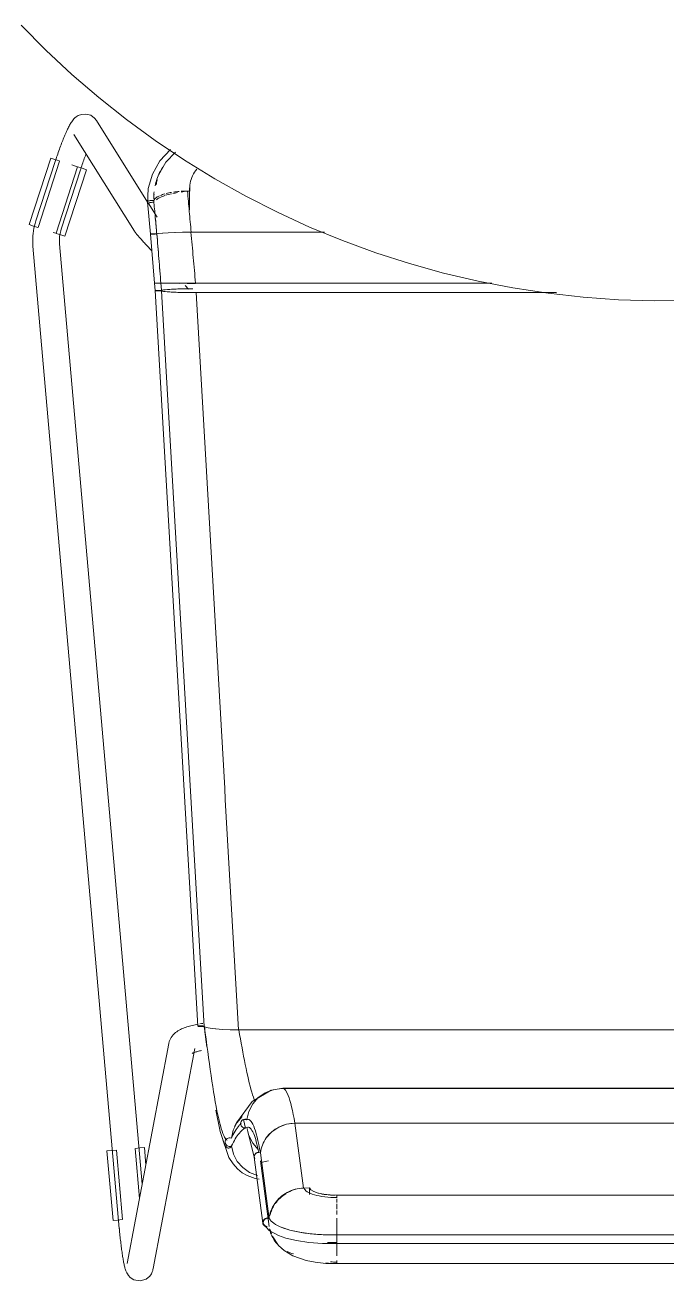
# Model space of a CAD drawing. Header units: millimetres. Extents: x 79795 to 317870, y -36033 to 97293.
# Drawn here: x 230002 to 230292, y 30217 to 30784 of the extents above; entities that cross this region are included whole.
import ezdxf

# ---------------------------------------------------------------- set-up
doc = ezdxf.new("R2010")
doc.units = ezdxf.units.MM
doc.header["$MEASUREMENT"] = 0
doc.layers.add('I-FURN', color=8, linetype='CONTINUOUS', lineweight=9)

msp = doc.modelspace()

# ---------------------------------------------------------------- linework, layer by layer
at = {"layer": 'I-FURN'}
for p, q in [((230000.63, 30783.76), (230011.88, 30772.38)), ((230011.88, 30772.38), (230023.58, 30761.47)), ((230023.58, 30761.47), (230035.7, 30751.03)), ((230035.7, 30751.03), (230048.23, 30741.09)), ((230022.76, 30738.99), (230022.53, 30738.58)), ((230023, 30739.39), (230022.76, 30738.99)), ((230023.24, 30739.78), (230023, 30739.39)), ((230023.5, 30740.17), (230023.24, 30739.78)), ((230023.77, 30740.56), (230023.5, 30740.17)), ((230024.09, 30740.96), (230023.77, 30740.56)), ((230024.45, 30741.39), (230024.09, 30740.96)), ((230024.92, 30741.85), (230024.45, 30741.39)), ((230025.55, 30742.37), (230024.92, 30741.85)), ((230026.46, 30742.94), (230025.55, 30742.37)), ((230027.84, 30743.46), (230026.46, 30742.94)), ((230029.82, 30743.63), (230027.84, 30743.46)), ((230032.04, 30743.05), (230029.82, 30743.63)), ((230033.77, 30741.82), (230032.04, 30743.05)), ((230033.77, 30741.82), (230034.67, 30740.7)), ((230057.7, 30703.93), (230034.67, 30740.7)), ((230048.23, 30741.09), (230061.15, 30731.65)), ((230019.93, 30732.97), (230019.68, 30732.36)), ((230020.18, 30733.57), (230019.93, 30732.97)), ((230020.42, 30734.15), (230020.18, 30733.57)), ((230020.67, 30734.71), (230020.42, 30734.15)), ((230020.91, 30735.25), (230020.67, 30734.71)), ((230021.14, 30735.78), (230020.91, 30735.25)), ((230021.38, 30736.29), (230021.14, 30735.78)), ((230021.61, 30736.78), (230021.38, 30736.29)), ((230021.84, 30737.26), (230021.61, 30736.78)), ((230022.07, 30737.71), (230021.84, 30737.26)), ((230022.3, 30738.15), (230022.07, 30737.71)), ((230022.53, 30738.58), (230022.3, 30738.15)), ((230024.5, 30734.33), (230051.8, 30690.74)), ((230017.91, 30727.71), (230017.65, 30727.01)), ((230018.16, 30728.41), (230017.91, 30727.71)), ((230018.42, 30729.1), (230018.16, 30728.41)), ((230018.67, 30729.78), (230018.42, 30729.1)), ((230018.93, 30730.44), (230018.67, 30729.78)), ((230019.18, 30731.1), (230018.93, 30730.44)), ((230019.43, 30731.74), (230019.18, 30731.1)), ((230019.68, 30732.36), (230019.43, 30731.74)), ((230061.15, 30731.65), (230074.44, 30722.74)), ((230063.3, 30722.51), (230068.05, 30727.66)), ((230004.3, 30693.72), (230013.99, 30723.73)), ((230016.01, 30722.17), (230007.3, 30695.36)), ((230008.34, 30692.42), (230018.03, 30722.43)), ((230013.99, 30723.73), (230015.94, 30723.1)), ((230015.94, 30723.1), (230017.91, 30722.46)), ((230016.16, 30722.63), (230016.01, 30722.17)), ((230016.4, 30723.37), (230016.16, 30722.63)), ((230016.65, 30724.11), (230016.4, 30723.37)), ((230016.9, 30724.84), (230016.65, 30724.11)), ((230017.15, 30725.57), (230016.9, 30724.84)), ((230017.4, 30726.29), (230017.15, 30725.57)), ((230017.65, 30727.01), (230017.4, 30726.29)), ((230028.69, 30722.21), (230028.45, 30721.54)), ((230028.92, 30722.88), (230028.69, 30722.21)), ((230029.16, 30723.54), (230028.92, 30722.88)), ((230029.39, 30724.18), (230029.16, 30723.54)), ((230029.63, 30724.82), (230029.39, 30724.18)), ((230029.86, 30725.44), (230029.63, 30724.82)), ((230059.91, 30716.5), (230063.3, 30722.51)), ((230062.62, 30716.1), (230065.99, 30721.93)), ((230065.99, 30721.93), (230070.25, 30726.4)), ((230074.44, 30722.74), (230088.07, 30714.36)), ((230026.1, 30719.82), (230016.41, 30689.81)), ((230018.71, 30691.65), (230027.42, 30718.47)), ((230020.45, 30688.51), (230030.14, 30718.51)), ((230026, 30719.85), (230023.52, 30720.65)), ((230026.22, 30719.78), (230028.19, 30719.14)), ((230027.53, 30718.8), (230027.42, 30718.47)), ((230027.76, 30719.49), (230027.53, 30718.8)), ((230027.99, 30720.18), (230027.76, 30719.49)), ((230028.22, 30720.86), (230027.99, 30720.18)), ((230028.19, 30719.14), (230030.14, 30718.51)), ((230028.45, 30721.54), (230028.22, 30720.86)), ((230058.04, 30709.98), (230059.91, 30716.5)), ((230088.07, 30714.36), (230102.03, 30706.54)), ((230057.75, 30703.07), (230058.04, 30709.98)), ((230075.7, 30708.86), (230076.75, 30708.86)), ((230076.7, 30710.1), (230076.7, 30700.35)), ((230102.03, 30706.54), (230116.29, 30699.29)), ((230057.63, 30703.97), (230059.05, 30689.48)), ((230061.97, 30697.11), (230057.93, 30703.56)), ((230116.29, 30699.29), (230130.83, 30692.61)), ((230006.25, 30693.09), (230004.3, 30693.72)), ((230006.97, 30694.27), (230006.68, 30693.16)), ((230007.3, 30695.36), (230006.97, 30694.27)), ((230005.98, 30688.65), (230005.92, 30687.51)), ((230006.09, 30689.79), (230005.98, 30688.65)), ((230006.24, 30690.92), (230006.09, 30689.79)), ((230006.44, 30692.05), (230006.24, 30690.92)), ((230008.22, 30692.46), (230006.25, 30693.09)), ((230006.68, 30693.16), (230006.44, 30692.05)), ((230016.31, 30689.84), (230015.15, 30690.22)), ((230018.5, 30689.14), (230016.53, 30689.77)), ((230017.91, 30687.08), (230017.94, 30687.74)), ((230017.94, 30687.74), (230018, 30688.4)), ((230018, 30688.4), (230018.09, 30689.05)), ((230018.09, 30689.05), (230018.21, 30689.7)), ((230018.21, 30689.7), (230018.35, 30690.35)), ((230018.35, 30690.35), (230018.51, 30690.99)), ((230020.45, 30688.51), (230018.5, 30689.14)), ((230018.51, 30690.99), (230018.7, 30691.63)), ((230018.7, 30691.63), (230018.71, 30691.65)), ((230051.8, 30690.74), (230052.02, 30690.42)), ((230052.02, 30690.42), (230052.2, 30690.16)), ((230052.2, 30690.16), (230052.38, 30689.93)), ((230052.38, 30689.93), (230052.55, 30689.71)), ((230052.55, 30689.71), (230052.73, 30689.49)), ((230052.73, 30689.49), (230052.92, 30689.26)), ((230052.92, 30689.26), (230053.12, 30689.02)), ((230053.12, 30689.02), (230053.34, 30688.76)), ((230053.34, 30688.76), (230053.57, 30688.5)), ((230053.57, 30688.5), (230053.81, 30688.22)), ((230053.81, 30688.22), (230054.07, 30687.92)), ((230054.07, 30687.92), (230054.34, 30687.62)), ((230054.34, 30687.62), (230054.63, 30687.29)), ((230059.12, 30689.5), (230059.05, 30689.48)), ((230059.05, 30689.48), (230059.12, 30689.45)), ((230059.06, 30689.48), (230059.13, 30689.5)), ((230059.06, 30689.48), (230060.88, 30667.28)), ((230059.12, 30689.45), (230059.06, 30689.48)), ((230059.31, 30689.53), (230059.12, 30689.5)), ((230059.12, 30689.45), (230059.3, 30689.43)), ((230059.31, 30689.43), (230059.12, 30689.45)), ((230059.3, 30689.43), (230059.6, 30689.41)), ((230059.61, 30689.55), (230059.31, 30689.53)), ((230059.6, 30689.41), (230059.31, 30689.43)), ((230059.32, 30689.53), (230059.61, 30689.55)), ((230059.6, 30689.41), (230059.98, 30689.39)), ((230059.98, 30689.39), (230059.6, 30689.41)), ((230059.99, 30689.56), (230059.61, 30689.55)), ((230059.61, 30689.55), (230060, 30689.56)), ((230059.98, 30689.39), (230060.43, 30689.38)), ((230060.43, 30689.38), (230059.98, 30689.39)), ((230060.44, 30689.58), (230059.99, 30689.56)), ((230060, 30689.56), (230060.45, 30689.58)), ((230060.43, 30689.38), (230060.92, 30689.37)), ((230060.92, 30689.37), (230060.43, 30689.38)), ((230060.94, 30689.58), (230060.44, 30689.58)), ((230060.45, 30689.58), (230060.94, 30689.58)), ((230061.43, 30689.58), (230060.94, 30689.58)), ((230060.94, 30689.58), (230061.44, 30689.58)), ((230061.42, 30689.38), (230061.89, 30689.38)), ((230061.89, 30689.38), (230061.42, 30689.38)), ((230061.9, 30689.57), (230061.43, 30689.58)), ((230061.44, 30689.58), (230061.91, 30689.57)), ((230062.79, 30689.76), (230061.9, 30689.57)), ((230061.91, 30689.57), (230062.79, 30689.76)), ((230064.53, 30689.94), (230062.79, 30689.76)), ((230062.79, 30689.76), (230064.51, 30689.94)), ((230067.01, 30690.09), (230064.53, 30689.94)), ((230064.53, 30689.94), (230066.97, 30690.09)), ((230070.11, 30690.21), (230067.01, 30690.09)), ((230067.01, 30690.09), (230070.04, 30690.2)), ((230073.54, 30690.28), (230070.11, 30690.21)), ((230070.11, 30690.21), (230073.55, 30690.28)), ((230077.4, 30690.31), (230073.64, 30690.28)), ((230073.64, 30690.28), (230077.28, 30690.31)), ((230137.52, 30690.31), (230077.4, 30690.31)), ((230077.4, 30690.31), (230137.52, 30690.31)), ((230130.83, 30692.61), (230145.62, 30686.51)), ((230005.92, 30687.51), (230005.9, 30686.37)), ((230005.9, 30686.37), (230005.93, 30685.23)), ((230005.93, 30685.23), (230006.01, 30684.09)), ((230006.01, 30684.09), (230006.01, 30684.04)), ((230006.01, 30684.04), (230044.96, 30240.72)), ((230017.9, 30686.41), (230017.91, 30687.08)), ((230017.92, 30685.75), (230017.9, 30686.41)), ((230017.96, 30685.09), (230017.92, 30685.75)), ((230055.25, 30260.75), (230017.97, 30685.09)), ((230054.63, 30687.29), (230054.93, 30686.96)), ((230054.93, 30686.96), (230055.24, 30686.6)), ((230055.24, 30686.6), (230055.57, 30686.24)), ((230055.57, 30686.24), (230055.92, 30685.86)), ((230055.92, 30685.86), (230056.27, 30685.47)), ((230056.27, 30685.47), (230056.64, 30685.07)), ((230056.64, 30685.07), (230057.02, 30684.66)), ((230057.02, 30684.66), (230057.41, 30684.23)), ((230057.41, 30684.23), (230057.81, 30683.8)), ((230057.81, 30683.8), (230058.23, 30683.35)), ((230058.23, 30683.35), (230058.65, 30682.9)), ((230058.65, 30682.9), (230059.08, 30682.44)), ((230059.08, 30682.44), (230059.52, 30681.97)), ((230145.62, 30686.51), (230160.64, 30681.01)), ((230160.64, 30681.01), (230175.88, 30676.12)), ((230175.88, 30676.12), (230191.29, 30671.84)), ((230191.29, 30671.84), (230206.87, 30668.18)), ((230060.95, 30667.28), (230060.88, 30667.28)), ((230060.88, 30667.28), (230060.95, 30667.27)), ((230061.15, 30663.92), (230060.89, 30667.28)), ((230060.95, 30667.27), (230060.89, 30667.28)), ((230060.89, 30667.28), (230060.95, 30667.28)), ((230061.43, 30667.28), (230061.13, 30667.28)), ((230061.14, 30667.28), (230061.43, 30667.28)), ((230061.43, 30667.28), (230061.81, 30667.28)), ((230061.81, 30667.28), (230061.43, 30667.28)), ((230061.43, 30667.27), (230061.82, 30667.27)), ((230061.82, 30667.27), (230061.44, 30667.27)), ((230061.81, 30667.28), (230062.26, 30667.28)), ((230062.26, 30667.28), (230061.81, 30667.28)), ((230062.27, 30667.27), (230061.82, 30667.27)), ((230061.82, 30667.27), (230062.27, 30667.27)), ((230062.26, 30667.28), (230062.75, 30667.28)), ((230062.75, 30667.28), (230062.26, 30667.28)), ((230062.76, 30667.27), (230062.27, 30667.27)), ((230062.27, 30667.27), (230062.76, 30667.27)), ((230062.75, 30667.28), (230063.25, 30667.28)), ((230063.25, 30667.28), (230062.75, 30667.28)), ((230063.26, 30667.27), (230062.76, 30667.27)), ((230062.76, 30667.27), (230063.26, 30667.27)), ((230063.25, 30667.28), (230063.72, 30667.28)), ((230063.72, 30667.28), (230063.25, 30667.28)), ((230063.73, 30667.27), (230063.26, 30667.27)), ((230063.26, 30667.27), (230063.73, 30667.27)), ((230063.72, 30667.28), (230064.61, 30667.3)), ((230064.61, 30667.3), (230063.72, 30667.28)), ((230064.61, 30667.3), (230066.35, 30667.31)), ((230066.35, 30667.31), (230064.61, 30667.3)), ((230064.62, 30667.25), (230066.37, 30667.24)), ((230066.38, 30667.24), (230064.63, 30667.25)), ((230068.86, 30667.32), (230066.35, 30667.31)), ((230066.36, 30667.31), (230068.86, 30667.32)), ((230066.37, 30667.24), (230068.87, 30667.23)), ((230068.88, 30667.23), (230066.38, 30667.24)), ((230068.86, 30667.32), (230071.99, 30667.33)), ((230071.99, 30667.33), (230068.86, 30667.32)), ((230068.87, 30667.23), (230072, 30667.22)), ((230072, 30667.22), (230068.88, 30667.23)), ((230071.99, 30667.33), (230075.56, 30667.34)), ((230075.56, 30667.34), (230071.99, 30667.33)), ((230074.65, 30666.19), (230076.12, 30664.66)), ((230075.55, 30667.21), (230079.33, 30667.21)), ((230075.56, 30667.34), (230079.35, 30667.34)), ((230079.35, 30667.34), (230075.56, 30667.34)), ((230079.33, 30667.21), (230075.56, 30667.21)), ((230079.35, 30667.34), (230212.98, 30667.34)), ((230212.98, 30667.34), (230079.35, 30667.34)), ((230206.87, 30668.18), (230222.57, 30665.15)), ((230222.57, 30665.15), (230238.39, 30662.74)), ((230061.22, 30663.94), (230061.16, 30663.92)), ((230061.16, 30663.92), (230080.44, 30332.01)), ((230061.16, 30663.92), (230061.22, 30663.89)), ((230061.41, 30663.97), (230061.22, 30663.94)), ((230061.22, 30663.89), (230061.41, 30663.86)), ((230061.71, 30663.99), (230061.41, 30663.97)), ((230061.41, 30663.86), (230061.7, 30663.84)), ((230061.7, 30663.84), (230062.08, 30663.82)), ((230062.09, 30664.01), (230061.71, 30663.99)), ((230062.08, 30663.82), (230062.53, 30663.81)), ((230062.54, 30664.02), (230062.09, 30664.01)), ((230062.53, 30663.81), (230063.02, 30663.81)), ((230063.03, 30664.03), (230062.54, 30664.02)), ((230063.02, 30663.81), (230063.52, 30663.81)), ((230063.53, 30664.03), (230063.03, 30664.03)), ((230063.52, 30663.81), (230063.99, 30663.82)), ((230064, 30664.02), (230063.53, 30664.03)), ((230063.99, 30663.82), (230064.88, 30663.61)), ((230064.9, 30664.23), (230064, 30664.02)), ((230064.88, 30663.61), (230066.63, 30663.41)), ((230066.65, 30664.42), (230064.9, 30664.23)), ((230066.63, 30663.41), (230069.13, 30663.25)), ((230069.15, 30664.58), (230066.65, 30664.42)), ((230069.13, 30663.25), (230072.26, 30663.13)), ((230072.27, 30664.7), (230069.15, 30664.58)), ((230072.26, 30663.13), (230075.83, 30663.05)), ((230075.82, 30664.78), (230072.27, 30664.7)), ((230078.07, 30664.81), (230075.82, 30664.78)), ((230075.83, 30663.05), (230079.61, 30663.02)), ((230079.61, 30663.02), (230242.21, 30663.02)), ((230242.21, 30663.02), (230079.61, 30663.02)), ((230238.39, 30662.74), (230254.29, 30660.97)), ((230254.29, 30660.97), (230270.25, 30659.84)), ((230270.25, 30659.84), (230286.24, 30659.35)), ((230286.24, 30659.35), (230302.24, 30659.5)), ((230072.5, 30330.46), (230073.05, 30330.74)), ((230073.05, 30330.74), (230073.61, 30330.99)), ((230073.61, 30330.99), (230074.18, 30331.22)), ((230074.18, 30331.22), (230074.76, 30331.44)), ((230074.76, 30331.44), (230075.36, 30331.65)), ((230075.36, 30331.65), (230075.96, 30331.84)), ((230075.96, 30331.84), (230076.58, 30332.03)), ((230076.58, 30332.03), (230077.21, 30332.2)), ((230077.21, 30332.2), (230077.85, 30332.36)), ((230077.85, 30332.36), (230078.51, 30332.51)), ((230078.51, 30332.51), (230079.18, 30332.66)), ((230079.18, 30332.66), (230079.86, 30332.79)), ((230079.86, 30332.79), (230080.55, 30332.92)), ((230080.44, 30332.01), (230080.51, 30332.06)), ((230080.52, 30331.95), (230080.44, 30332.01)), ((230080.51, 30332.06), (230080.45, 30332.01)), ((230080.45, 30332.01), (230080.52, 30331.95)), ((230080.69, 30332.11), (230080.51, 30332.06)), ((230080.51, 30332.06), (230080.69, 30332.11)), ((230080.52, 30331.95), (230080.71, 30331.9)), ((230080.71, 30331.9), (230080.52, 30331.95)), ((230080.98, 30332.15), (230080.69, 30332.11)), ((230080.69, 30332.11), (230080.98, 30332.15)), ((230080.71, 30331.9), (230081.01, 30331.86)), ((230081.01, 30331.86), (230080.71, 30331.9)), ((230081.36, 30332.19), (230080.98, 30332.15)), ((230080.98, 30332.15), (230081.36, 30332.19)), ((230081.01, 30331.86), (230081.4, 30331.83)), ((230081.39, 30331.83), (230081.01, 30331.86)), ((230081.25, 30333.03), (230081.97, 30333.14)), ((230081.81, 30332.21), (230081.36, 30332.19)), ((230081.36, 30332.19), (230081.81, 30332.21)), ((230081.85, 30331.8), (230081.39, 30331.83)), ((230081.4, 30331.83), (230081.85, 30331.8)), ((230082.3, 30332.22), (230081.81, 30332.21)), ((230081.81, 30332.21), (230082.3, 30332.22)), ((230081.85, 30331.8), (230082.34, 30331.8)), ((230082.34, 30331.8), (230081.85, 30331.8)), ((230081.97, 30333.14), (230082.69, 30333.24)), ((230082.8, 30332.22), (230082.3, 30332.22)), ((230082.3, 30332.22), (230082.8, 30332.22)), ((230082.34, 30331.8), (230082.84, 30331.8)), ((230082.84, 30331.8), (230082.34, 30331.8)), ((230082.84, 30331.8), (230083.31, 30331.82)), ((230083.31, 30331.82), (230082.84, 30331.8)), ((230083.31, 30331.82), (230084.21, 30331.42)), ((230084.21, 30331.42), (230083.31, 30331.82)), ((230084.21, 30331.42), (230085.96, 30331.05)), ((230085.95, 30331.05), (230084.21, 30331.42)), ((230085.96, 30331.05), (230088.46, 30330.74)), ((230088.42, 30330.74), (230085.96, 30331.05)), ((230091.51, 30330.5), (230088.45, 30330.74)), ((230088.46, 30330.74), (230091.56, 30330.5)), ((230067.25, 30324.16), (230067.51, 30325.15)), ((230067.51, 30325.15), (230067.87, 30326.04)), ((230067.87, 30326.04), (230068.31, 30326.83)), ((230068.31, 30326.83), (230068.8, 30327.52)), ((230068.8, 30327.52), (230069.31, 30328.12)), ((230069.31, 30328.12), (230069.83, 30328.64)), ((230069.83, 30328.64), (230070.36, 30329.09)), ((230070.36, 30329.09), (230070.89, 30329.49)), ((230070.89, 30329.49), (230071.43, 30329.85)), ((230071.43, 30329.85), (230071.97, 30330.17)), ((230071.97, 30330.17), (230072.5, 30330.46)), ((230091.56, 30330.5), (230095.09, 30330.35)), ((230095.03, 30330.35), (230091.56, 30330.5)), ((230095.09, 30330.35), (230098.86, 30330.29)), ((230098.78, 30330.29), (230095.09, 30330.35)), ((230098.86, 30330.29), (230482.26, 30330.29)), ((230482.26, 30330.29), (230098.86, 30330.29)), ((230067.25, 30324.16), (230048.44, 30224.87)), ((230060.23, 30222.64), (230079.04, 30321.93)), ((230077.82, 30319.7), (230077.85, 30319.71)), ((230077.85, 30319.71), (230077.92, 30319.76)), ((230077.92, 30319.76), (230078.01, 30319.8)), ((230078.01, 30319.8), (230078.16, 30319.88)), ((230078.16, 30319.88), (230078.35, 30319.96)), ((230078.35, 30319.96), (230078.59, 30320.06)), ((230078.59, 30320.06), (230078.86, 30320.16)), ((230078.86, 30320.16), (230079.16, 30320.27)), ((230079.16, 30320.27), (230079.5, 30320.37)), ((230079.5, 30320.37), (230079.86, 30320.48)), ((230079.86, 30320.48), (230080.26, 30320.59)), ((230080.26, 30320.59), (230080.68, 30320.7)), ((230080.68, 30320.7), (230081.12, 30320.8)), ((230081.12, 30320.8), (230081.59, 30320.9)), ((230081.59, 30320.9), (230082.08, 30321)), ((230113.52, 30303.07), (230104.87, 30297.96)), ((230113.67, 30303.14), (230110.49, 30301.77)), ((230110.81, 30301.94), (230114.38, 30303.31)), ((230114.38, 30303.31), (230110.81, 30301.95)), ((230118.71, 30303.94), (230113.67, 30303.14)), ((230114.38, 30303.31), (230118.17, 30303.79)), ((230118.17, 30303.79), (230114.38, 30303.31)), ((230118.17, 30303.79), (230462.95, 30303.79)), ((230462.95, 30303.79), (230118.17, 30303.79)), ((230157.62, 30303.94), (230118.71, 30303.94)), ((230462.42, 30303.94), (230157.62, 30303.94)), ((230104.87, 30297.96), (230097.88, 30288.42)), ((230105.16, 30296.91), (230103.41, 30293.51)), ((230103.42, 30293.51), (230105.17, 30296.9)), ((230107.67, 30299.78), (230105.16, 30296.91)), ((230105.17, 30296.9), (230107.68, 30299.77)), ((230110.81, 30301.95), (230107.67, 30299.78)), ((230107.68, 30299.77), (230110.81, 30301.94)), ((230088.55, 30294.09), (230090.46, 30284.43)), ((230100.34, 30291.18), (230097.93, 30288.35)), ((230097.94, 30288.34), (230100.34, 30291.18)), ((230103.41, 30293.51), (230102.52, 30289.8)), ((230097.93, 30288.35), (230096.29, 30285.02)), ((230096.3, 30285.02), (230097.94, 30288.34)), ((230097.88, 30288.42), (230096.99, 30286.67)), ((230099.68, 30288.04), (230099.75, 30288.53)), ((230099.74, 30288.53), (230099.68, 30288.04)), ((230099.75, 30287.55), (230099.68, 30288.04)), ((230099.68, 30288.04), (230099.74, 30287.55)), ((230099.93, 30289), (230099.74, 30288.53)), ((230099.74, 30287.55), (230099.93, 30287.09)), ((230099.75, 30288.53), (230099.93, 30288.99)), ((230099.93, 30287.09), (230099.75, 30287.55)), ((230099.93, 30288.99), (230100.23, 30289.4)), ((230100.22, 30289.4), (230099.93, 30289)), ((230100.23, 30286.69), (230099.93, 30287.09)), ((230099.93, 30287.09), (230100.22, 30286.69)), ((230100.61, 30289.71), (230100.22, 30289.4)), ((230100.22, 30286.69), (230100.61, 30286.37)), ((230100.23, 30289.4), (230100.61, 30289.71)), ((230100.61, 30286.38), (230100.23, 30286.69)), ((230100.61, 30289.71), (230101.06, 30289.91)), ((230101.06, 30289.91), (230100.61, 30289.71)), ((230101.06, 30286.17), (230100.61, 30286.38)), ((230100.61, 30286.37), (230101.06, 30286.17)), ((230103.59, 30289.81), (230100.71, 30289.77)), ((230101, 30289.9), (230101.84, 30286.01)), ((230101.55, 30290), (230101.06, 30289.91)), ((230101.06, 30289.91), (230101.55, 30289.99)), ((230101.55, 30286.09), (230101.06, 30286.17)), ((230101.06, 30286.17), (230101.55, 30286.09)), ((230102.05, 30289.96), (230101.55, 30290)), ((230101.55, 30289.99), (230102.05, 30289.96)), ((230102.05, 30286.13), (230101.55, 30286.09)), ((230101.55, 30286.09), (230102.05, 30286.13)), ((230102.05, 30289.96), (230102.52, 30289.79)), ((230102.52, 30289.8), (230102.05, 30289.96)), ((230102.52, 30286.29), (230102.05, 30286.13)), ((230102.05, 30286.13), (230102.52, 30286.29)), ((230102.52, 30286.29), (230103.41, 30282.58)), ((230102.87, 30284.44), (230102.55, 30286.31)), ((230116.89, 30286.4), (230113.78, 30284.32)), ((230120.44, 30287.71), (230116.89, 30286.4)), ((230124.21, 30288.19), (230120.44, 30287.71)), ((230128.07, 30258.91), (230124.21, 30288.19)), ((230124.21, 30288.19), (230456.92, 30288.19)), ((230456.92, 30288.19), (230124.21, 30288.19)), ((230090.46, 30284.43), (230094.44, 30272.72)), ((230092.74, 30280.11), (230092.68, 30279.62)), ((230092.68, 30279.62), (230092.76, 30279.14)), ((230092.69, 30279.62), (230092.75, 30280.11)), ((230092.76, 30279.14), (230092.69, 30279.62)), ((230092.92, 30280.57), (230092.74, 30280.11)), ((230092.75, 30280.11), (230092.93, 30280.57)), ((230093.21, 30280.97), (230092.92, 30280.57)), ((230092.93, 30280.57), (230093.22, 30280.97)), ((230093.59, 30281.29), (230093.21, 30280.97)), ((230093.22, 30280.97), (230093.59, 30281.29)), ((230093.59, 30281.29), (230094.04, 30281.5)), ((230094.04, 30281.5), (230093.59, 30281.29)), ((230094.04, 30281.5), (230094.54, 30281.59)), ((230094.53, 30281.59), (230094.04, 30281.5)), ((230095.03, 30281.56), (230094.53, 30281.59)), ((230094.54, 30281.59), (230095.03, 30281.56)), ((230095.03, 30281.56), (230095.51, 30281.41)), ((230095.51, 30281.41), (230095.03, 30281.56)), ((230095.51, 30281.41), (230096.3, 30285.02)), ((230096.29, 30285.02), (230095.51, 30281.41)), ((230105.84, 30272.83), (230102.87, 30284.44)), ((230103.41, 30282.58), (230105.16, 30279.18)), ((230113.78, 30284.32), (230111.29, 30281.58)), ((230039.39, 30275.74), (230041.43, 30275.92)), ((230042.15, 30244.33), (230039.39, 30275.74)), ((230041.43, 30275.92), (230043.49, 30276.1)), ((230046.38, 30244.7), (230043.62, 30276.11)), ((230052.06, 30276.85), (230054.05, 30254.25)), ((230052.19, 30276.86), (230054.25, 30277.04)), ((230054.25, 30277.04), (230056.3, 30277.22)), ((230056.99, 30269.33), (230056.3, 30277.22)), ((230092.96, 30278.69), (230092.76, 30279.14)), ((230092.76, 30279.14), (230092.95, 30278.68)), ((230092.95, 30278.68), (230093.25, 30278.29)), ((230093.26, 30278.29), (230092.96, 30278.69)), ((230093.25, 30278.29), (230093.64, 30277.98)), ((230093.64, 30277.99), (230093.26, 30278.29)), ((230094.1, 30277.79), (230093.64, 30277.99)), ((230093.64, 30277.98), (230094.1, 30277.79)), ((230094.59, 30277.71), (230094.1, 30277.79)), ((230094.1, 30277.79), (230094.59, 30277.71)), ((230095.09, 30277.76), (230094.59, 30277.71)), ((230094.59, 30277.71), (230095.09, 30277.76)), ((230095.56, 30277.92), (230095.09, 30277.76)), ((230095.09, 30277.76), (230095.56, 30277.92)), ((230095.56, 30277.92), (230096.46, 30274.29)), ((230096.46, 30274.29), (230098.2, 30270.97)), ((230105.16, 30279.18), (230107.67, 30276.31)), ((230106.07, 30274.05), (230105.88, 30273.61)), ((230106.36, 30274.43), (230106.07, 30274.05)), ((230106.75, 30274.73), (230106.36, 30274.43)), ((230107.2, 30274.93), (230106.75, 30274.73)), ((230107.69, 30275.01), (230107.2, 30274.93)), ((230108.19, 30274.97), (230107.69, 30275.01)), ((230112.5, 30245.11), (230108.66, 30274.81)), ((230094.44, 30272.72), (230096.26, 30269.89)), ((230096.26, 30269.89), (230098.25, 30267.65)), ((230098.2, 30270.97), (230100.68, 30268.14)), ((230105.88, 30273.61), (230105.81, 30273.14)), ((230105.81, 30273.14), (230105.88, 30272.67)), ((230105.83, 30272.91), (230109.68, 30243.13)), ((230105.88, 30272.67), (230106.07, 30272.23)), ((230108.68, 30271.26), (230112.52, 30241.57)), ((230108.8, 30270.48), (230112.29, 30271.17)), ((230098.25, 30267.65), (230100.42, 30265.87)), ((230100.42, 30265.87), (230102.69, 30264.53)), ((230100.68, 30268.14), (230103.77, 30265.97)), ((230102.69, 30264.53), (230106.29, 30263.23)), ((230103.77, 30265.97), (230107.28, 30264.57)), ((230106.29, 30263.23), (230108.07, 30263)), ((230130.78, 30258.98), (230128.07, 30258.91)), ((230130.78, 30258.98), (230130.78, 30255.97)), ((230131.42, 30258.12), (230130.78, 30258.98)), ((230132.77, 30257.33), (230131.42, 30258.12)), ((230134.75, 30256.66), (230132.77, 30257.33)), ((230137.25, 30256.15), (230134.75, 30256.66)), ((230140.1, 30255.83), (230137.25, 30256.15)), ((230143.14, 30255.72), (230140.1, 30255.83)), ((230437.99, 30255.72), (230143.14, 30255.72)), ((230143.14, 30255.66), (230437.99, 30255.66)), ((230143.14, 30252.4), (230143.14, 30254.14)), ((230143.14, 30249.35), (230143.14, 30251.81)), ((230112.37, 30242.76), (230111.75, 30247.54)), ((230143.14, 30246.99), (230143.14, 30248.83)), ((230044.19, 30244.51), (230042.15, 30244.33)), ((230046.25, 30244.69), (230044.19, 30244.51)), ((230044.97, 30240.56), (230044.96, 30240.72)), ((230045.04, 30239.81), (230044.97, 30240.56)), ((230112.59, 30239.73), (230110.04, 30242.63)), ((230118.47, 30241.09), (230121.9, 30239.99)), ((230121.9, 30239.99), (230126.34, 30239.02)), ((230143.14, 30241.8), (230143.14, 30245.36)), ((230143.14, 30241.6), (230143.14, 30237.79)), ((230143.14, 30237.79), (230143.14, 30241.6)), ((230045.11, 30239.06), (230045.04, 30239.81)), ((230045.18, 30238.31), (230045.11, 30239.06)), ((230045.26, 30237.57), (230045.18, 30238.31)), ((230045.33, 30236.83), (230045.26, 30237.57)), ((230045.41, 30236.09), (230045.33, 30236.83)), ((230045.49, 30235.37), (230045.41, 30236.09)), ((230045.57, 30234.65), (230045.49, 30235.37)), ((230045.66, 30233.94), (230045.57, 30234.65)), ((230116.71, 30237.55), (230112.59, 30239.73)), ((230114.16, 30236.94), (230114.07, 30237.14)), ((230116.84, 30233.04), (230114.16, 30236.94)), ((230120.16, 30236.38), (230116.71, 30237.55)), ((230124.85, 30235.28), (230120.16, 30236.38)), ((230130.47, 30234.44), (230124.85, 30235.28)), ((230126.34, 30239.02), (230130.35, 30238.43)), ((230130.35, 30238.43), (230136.91, 30237.9)), ((230136.59, 30233.95), (230130.47, 30234.44)), ((230136.91, 30237.9), (230143.14, 30237.82)), ((230437.99, 30237.82), (230143.14, 30237.82)), ((230143.14, 30233.86), (230143.14, 30237.82)), ((230143.14, 30237.81), (230143.14, 30237.71)), ((230143.14, 30237.71), (230143.14, 30237.49)), ((230143.14, 30237.49), (230143.14, 30237.16)), ((230143.14, 30237.16), (230143.14, 30236.74)), ((230143.14, 30236.74), (230143.14, 30236.26)), ((230143.14, 30236.26), (230143.14, 30235.77)), ((230143.14, 30235.77), (230143.14, 30235.27)), ((230143.14, 30235.27), (230143.14, 30234.82)), ((230143.14, 30234.82), (230143.14, 30234.43)), ((230143.14, 30234.43), (230143.14, 30234.13)), ((230045.74, 30233.24), (230045.66, 30233.94)), ((230045.83, 30232.55), (230045.74, 30233.24)), ((230045.91, 30231.88), (230045.83, 30232.55)), ((230046, 30231.22), (230045.91, 30231.88)), ((230046.09, 30230.57), (230046, 30231.22)), ((230046.18, 30229.93), (230046.09, 30230.57)), ((230046.27, 30229.31), (230046.18, 30229.93)), ((230046.36, 30228.71), (230046.27, 30229.31)), ((230046.45, 30228.12), (230046.36, 30228.71)), ((230119.32, 30230.75), (230116.84, 30233.04)), ((230123.2, 30228.36), (230119.32, 30230.75)), ((230143.14, 30233.86), (230136.59, 30233.95)), ((230143.14, 30234.13), (230143.14, 30233.93)), ((230143.14, 30234.1), (230143.14, 30231.08)), ((230143.14, 30231.09), (230143.14, 30234.1)), ((230143.14, 30233.93), (230143.14, 30233.86)), ((230143.14, 30233.86), (230437.99, 30233.86)), ((230143.14, 30228.34), (230143.14, 30230.92)), ((230046.55, 30227.56), (230046.45, 30228.12)), ((230046.64, 30227), (230046.55, 30227.56)), ((230046.73, 30226.47), (230046.64, 30227)), ((230046.83, 30225.96), (230046.73, 30226.47)), ((230046.92, 30225.46), (230046.83, 30225.96)), ((230047.02, 30224.98), (230046.92, 30225.46)), ((230047.11, 30224.52), (230047.02, 30224.98)), ((230047.21, 30224.08), (230047.11, 30224.52)), ((230047.31, 30223.65), (230047.21, 30224.08)), ((230047.42, 30223.24), (230047.31, 30223.65)), ((230047.52, 30222.84), (230047.42, 30223.24)), ((230129.25, 30226.23), (230123.2, 30228.36)), ((230133.28, 30225.44), (230129.25, 30226.23)), ((230138.11, 30224.93), (230133.28, 30225.44)), ((230143.14, 30224.82), (230138.11, 30224.93)), ((230143.14, 30224.84), (230143.14, 30226.31)), ((230143.14, 30224.99), (230143.14, 30224.82)), ((230143.14, 30224.82), (230437.99, 30224.82)), ((230047.64, 30222.44), (230047.52, 30222.84)), ((230047.76, 30222.05), (230047.64, 30222.44)), ((230047.9, 30221.64), (230047.76, 30222.05)), ((230048.07, 30221.21), (230047.9, 30221.64)), ((230048.29, 30220.74), (230048.07, 30221.21)), ((230048.59, 30220.18), (230048.29, 30220.74)), ((230049.07, 30219.48), (230048.59, 30220.18)), ((230049.93, 30218.57), (230049.07, 30219.48)), ((230051.58, 30217.53), (230049.93, 30218.57)), ((230054.34, 30217.04), (230051.58, 30217.53)), ((230057.09, 30217.88), (230054.34, 30217.04)), ((230057.09, 30217.88), (230058.67, 30219.2)), ((230058.67, 30219.2), (230059.42, 30220.28)), ((230059.42, 30220.28), (230059.79, 30221.08)), ((230059.79, 30221.08), (230060.01, 30221.7)), ((230060.01, 30221.7), (230060.14, 30222.22)), ((230060.14, 30222.22), (230060.23, 30222.64))]:
    msp.add_line(p, q, dxfattribs=at)
for centre, major_axis, ratio, start_param, end_param in [((230124.34, 30273.12), (-15.78, 0), 0.955139, 4.720632, 5.68731), ((230124.34, 30273.12), (-15.78, 0), 0.955139, 5.687432, 5.928979), ((230107.78, 30273.14), (-1.96, 0), 0.955139, 4.501447, 6.790779), ((230124.34, 30273.12), (-15.78, 0), 0.955139, 5.929149, 6.170649), ((230143.14, 30240.57), (0, -15.75), 0.000004, 3.431839, 3.614078), ((230143.14, 30229.1), (-12.4, 0), 0.287441, 1.332781, 1.570796)]:
    msp.add_ellipse(centre, major_axis=major_axis, ratio=ratio, start_param=start_param, end_param=end_param, dxfattribs=at)
for points, knots in [([(230061.07, 30711.21), (230061.51, 30713.29), (230062.49, 30716.25), (230064.05, 30718.91), (230064.58, 30719.72)], [-0.8210019, -0.8210019, -0.8210019, -0.8210019, -0.6666667, -0.5975811, -0.5975811, -0.5975811, -0.5975811]), ([(230076.75, 30708.86), (230076.54, 30711.24), (230077.17, 30714.85), (230079.1, 30717.85), (230079.86, 30718.75)], [0, 0, 0, 0, 0.3333333, 0.5, 0.5, 0.5, 0.5]), ([(230057.68, 30704.12), (230057.7, 30704.14), (230057.74, 30704.19), (230057.85, 30704.26), (230058.04, 30704.36), (230058.36, 30704.46), (230058.76, 30704.54), (230059.11, 30704.57), (230059.49, 30704.59), (230059.93, 30704.59), (230060.29, 30704.55), (230060.47, 30704.52)], [0.5555556, 0.5555556, 0.5555556, 0.5555556, 0.5833333, 0.6180556, 0.6527778, 0.7222222, 0.7916667, 0.8263889, 0.8611111, 0.9305556, 1, 1, 1, 1]), ([(230060.57, 30703.79), (230060.35, 30703.8), (230059.86, 30703.8), (230059.11, 30703.71), (230058.44, 30703.56), (230058.01, 30703.38), (230057.86, 30703.27), (230057.82, 30703.22)], [-1, -1, -1, -1, -0.90625, -0.8125, -0.71875, -0.625, -0.5625, -0.5625, -0.5625, -0.5625]), ([(230061.15, 30663.92), (230061.15, 30663.94), (230061.29, 30663.96), (230061.69, 30663.99), (230062.08, 30664.01), (230062.53, 30664.02), (230063.03, 30664.03), (230063.53, 30664.03), (230063.85, 30664.02), (230064, 30664.02)], [-0.5, -0.5, -0.5, -0.5, -0.375, -0.3125, -0.25, -0.1875, -0.125, -0.0625, 0, 0, 0, 0]), ([(230063.99, 30663.82), (230063.77, 30663.81), (230063.28, 30663.8), (230062.64, 30663.81), (230062.18, 30663.82), (230061.77, 30663.83), (230061.31, 30663.87), (230061.15, 30663.9), (230061.15, 30663.92)], [-1, -1, -1, -1, -0.90625, -0.8125, -0.765625, -0.71875, -0.625, -0.501507, -0.501507, -0.501507, -0.501507]), ([(230079.61, 30663.02), (230078.33, 30663.02), (230075.79, 30663.04), (230072.18, 30663.12), (230069.01, 30663.24), (230065.65, 30663.46), (230064.27, 30663.67), (230063.99, 30663.82)], [-1, -1, -1, -1, -0.833333, -0.666667, -0.5, -0.333333, 0, 0, 0, 0]), ([(230064, 30664.02), (230064.29, 30664.16), (230065.68, 30664.37), (230069.03, 30664.59), (230072.19, 30664.71), (230075.3, 30664.78), (230077.31, 30664.8), (230078.07, 30664.81)], [-1, -1, -1, -1, -0.6666667, -0.5, -0.3333333, -0.1666667, -0.0664381, -0.0664381, -0.0664381, -0.0664381]), ([(230083.31, 30331.82), (230084.33, 30324.27), (230086.36, 30309.06), (230089.41, 30290.62), (230091.85, 30282.32), (230093.27, 30280.72), (230093.68, 30280.52)], [0, 0, 0, 0, 0.25, 0.5, 0.75, 0.8499412, 0.8499412, 0.8499412, 0.8499412]), ([(230106.16, 30298.02), (230105.67, 30299.16), (230104.21, 30303.41), (230101.78, 30314.12), (230099.83, 30324.9), (230098.86, 30330.29)], [0.375, 0.375, 0.375, 0.375, 0.5, 0.75, 1, 1, 1, 1]), ([(230124.21, 30288.19), (230123.2, 30293.92), (230121.37, 30301.56), (230119.53, 30303.94), (230118.71, 30303.94)], [0, 0, 0, 0, 0.5, 0.9107154, 0.9107154, 0.9107154, 0.9107154]), ([(230095.51, 30281.41), (230096.68, 30283.82), (230098.17, 30286.26), (230099.67, 30287.87), (230100, 30288.19)], [0, 0, 0, 0, 0.5, 0.6410563, 0.6410563, 0.6410563, 0.6410563]), ([(230095.56, 30277.92), (230096.72, 30280.32), (230098.81, 30283.75), (230100.91, 30285.54), (230101.84, 30286.01)], [0, 0, 0, 0, 0.5, 0.9025379, 0.9025379, 0.9025379, 0.9025379]), ([(230102.52, 30286.29), (230103.54, 30286.84), (230105.36, 30285.11), (230107.17, 30278.62), (230107.97, 30274.91)], [0, 0, 0, 0, 0.5, 0.8877852, 0.8877852, 0.8877852, 0.8877852]), ([(230091.71, 30280.34), (230091.97, 30279.62), (230093.25, 30276.6), (230094.54, 30276.37), (230095.56, 30277.92)], [0.6866019, 0.6866019, 0.6866019, 0.6866019, 0.75, 1, 1, 1, 1]), ([(230112.5, 30245.11), (230112.36, 30245.17), (230112.15, 30245.24), (230111.86, 30245.28), (230111.58, 30245.3), (230111.28, 30245.26), (230110.99, 30245.18), (230110.72, 30245.07), (230110.41, 30244.87), (230110.09, 30244.56), (230109.85, 30244.19), (230109.72, 30243.84), (230109.67, 30243.52), (230109.67, 30243.25), (230109.7, 30242.99), (230109.77, 30242.74), (230109.89, 30242.49), (230110.08, 30242.19), (230110.4, 30241.88), (230110.8, 30241.67), (230111.15, 30241.57), (230111.41, 30241.53), (230111.58, 30241.53), (230111.65, 30241.53)], [0, 0, 0, 0, 0.0555556, 0.0833333, 0.1111111, 0.1666667, 0.1944444, 0.2222222, 0.2777778, 0.3333333, 0.3888889, 0.4444444, 0.4791667, 0.5138889, 0.5486111, 0.5833333, 0.6180556, 0.6527778, 0.7222222, 0.7916667, 0.8263889, 0.8611111, 0.8888889, 0.8888889, 0.8888889, 0.8888889]), ([(230111.74, 30241.54), (230111.58, 30241.55), (230111.29, 30241.59), (230110.9, 30241.73), (230110.49, 30241.99), (230110.03, 30242.51), (230109.78, 30243.37), (230110.01, 30244.16), (230110.4, 30244.69), (230110.79, 30245.01), (230111.09, 30245.15), (230111.25, 30245.2)], [-0.875, -0.875, -0.875, -0.875, -0.8125, -0.765625, -0.71875, -0.625, -0.5, -0.375, -0.3125, -0.25, -0.1875, -0.1875, -0.1875, -0.1875]), ([(230112.71, 30240.46), (230112.88, 30239.69), (230113.44, 30237.78), (230115, 30234.92), (230117.01, 30232.74), (230118.39, 30231.73), (230118.79, 30231.46)], [0.0592823, 0.0592823, 0.0592823, 0.0592823, 0.1666667, 0.3333333, 0.5, 0.565028, 0.565028, 0.565028, 0.565028])]:
    msp.add_open_spline(points, degree=3, knots=knots, dxfattribs=at)
for points in [[(230062.14, 30713.92), (230061.87, 30713.21), (230061.69, 30712.49), (230061.56, 30711.75)], [(230076.75, 30708.86), (230076.71, 30709.36), (230076.69, 30709.87), (230076.69, 30710.38)], [(230060.47, 30704.52), (230060.61, 30704.92), (230061.18, 30705.67), (230062.32, 30706.37), (230063.02, 30706.69)], [(230060.5, 30706.06), (230060.51, 30706.88), (230060.56, 30707.71), (230060.64, 30708.53)], [(230060.62, 30707.3), (230060.56, 30706.66), (230060.55, 30706), (230060.55, 30705.35)], [(230063.05, 30705.83), (230062.41, 30705.52), (230062.02, 30705.2), (230061.69, 30704.88)], [(230065.47, 30706.8), (230064.66, 30706.53), (230063.85, 30706.25), (230063.3, 30705.95)], [(230063.47, 30706.89), (230064.06, 30707.14), (230064.71, 30707.37), (230065.45, 30707.58)], [(230068.51, 30707.64), (230067.59, 30707.43), (230066.65, 30707.2), (230065.8, 30706.95)], [(230066.12, 30707.76), (230066.86, 30707.95), (230067.66, 30708.11), (230068.5, 30708.26)], [(230071.17, 30708.18), (230070.49, 30708.06), (230069.84, 30707.93), (230069.18, 30707.79)], [(230069.35, 30708.39), (230070.2, 30708.51), (230071.07, 30708.63), (230071.98, 30708.69)], [(230074.29, 30708.62), (230073.81, 30708.57), (230073.34, 30708.51), (230072.88, 30708.44)], [(230072.91, 30708.76), (230073.82, 30708.82), (230074.75, 30708.85), (230075.7, 30708.86)], [(230075.7, 30708.86), (230075.96, 30705.83), (230076.51, 30699.69), (230077.1, 30693.44), (230077.4, 30690.31)], [(230060.47, 30704.52), (230060.71, 30702.08), (230061.19, 30697.13), (230061.66, 30692.09), (230061.9, 30689.57)], [(230061.19, 30696.47), (230061.42, 30694.12), (230061.66, 30691.76), (230061.89, 30689.38)], [(230062.8, 30678.43), (230062.5, 30682.09), (230062.2, 30685.74), (230061.89, 30689.38)], [(230063.72, 30667.28), (230063.42, 30671), (230062.81, 30678.44), (230062.21, 30685.86), (230061.91, 30689.57)], [(230078.31, 30678.83), (230077.97, 30682.66), (230077.63, 30686.48), (230077.28, 30690.31)], [(230079.35, 30667.34), (230079, 30671.17), (230078.66, 30675), (230078.31, 30678.83)], [(230063.2, 30673.59), (230063.17, 30674), (230063.13, 30674.41), (230063.1, 30674.82)], [(230063.72, 30667.28), (230063.77, 30666.71), (230063.86, 30665.55), (230063.95, 30664.39), (230063.99, 30663.82)], [(230063.73, 30667.27), (230063.77, 30666.73), (230063.86, 30665.64), (230063.95, 30664.56), (230064, 30664.02)], [(230083.31, 30331.82), (230080.09, 30387.06), (230073.65, 30497.65), (230067.21, 30608.41), (230063.99, 30663.82)], [(230089.2, 30496.53), (230086, 30551.99), (230082.81, 30607.5), (230079.61, 30663.02)], [(230098.78, 30330.29), (230095.59, 30385.65), (230092.39, 30441.07), (230089.2, 30496.53)], [(230083.33, 30331.81), (230083.71, 30328.75), (230084.1, 30325.65), (230084.49, 30322.6)], [(230118.71, 30303.94), (230118.53, 30303.94), (230118.35, 30303.89), (230118.17, 30303.79)], [(230102.52, 30289.79), (230103.54, 30290.34), (230105.59, 30288.38), (230107.64, 30280.32), (230108.66, 30274.81)], [(230128.07, 30258.91), (230126.77, 30258.87), (230124.27, 30258.51), (230120.67, 30257.1), (230117.52, 30254.91), (230114.99, 30252.07), (230113.23, 30248.73), (230112.65, 30246.35), (230112.5, 30245.11)], [(230120.97, 30256.97), (230122.1, 30257.57), (230123.29, 30258.11), (230124.53, 30258.36)], [(230143.14, 30254.6), (230139.35, 30254.65), (230131.95, 30255.62), (230128.57, 30257.79), (230128.31, 30258.9)], [(230115.34, 30251.99), (230116.57, 30253.76), (230118.22, 30255.2), (230120.07, 30256.4)], [(230134.76, 30256.61), (230136.81, 30256.06), (230139.52, 30255.78), (230142.3, 30255.69)], [(230112.96, 30246.63), (230113.28, 30248.02), (230113.78, 30249.38), (230114.48, 30250.64)], [(230111.74, 30245.29), (230111.91, 30245.31), (230112.08, 30245.31), (230112.24, 30245.27)], [(230143.14, 30237.79), (230140.79, 30237.75), (230136.14, 30237.82), (230129.28, 30238.45), (230123.14, 30239.56), (230118.07, 30241.09), (230114.37, 30242.99), (230113.06, 30244.39), (230112.7, 30245.12)], [(230113.59, 30238.23), (230113.34, 30238.86), (230113.18, 30239.51), (230113.04, 30240.17)], [(230143.14, 30234.39), (230141.71, 30234.37), (230140.29, 30234.37), (230138.87, 30234.41)], [(230120.75, 30230.3), (230121.64, 30229.87), (230122.56, 30229.47), (230123.52, 30229.23)], [(230143.14, 30224.91), (230141.42, 30224.91), (230139.75, 30224.98), (230138.17, 30225.13)]]:
    msp.add_open_spline(points, degree=3, dxfattribs=at)

doc.saveas('drawing.dxf')
